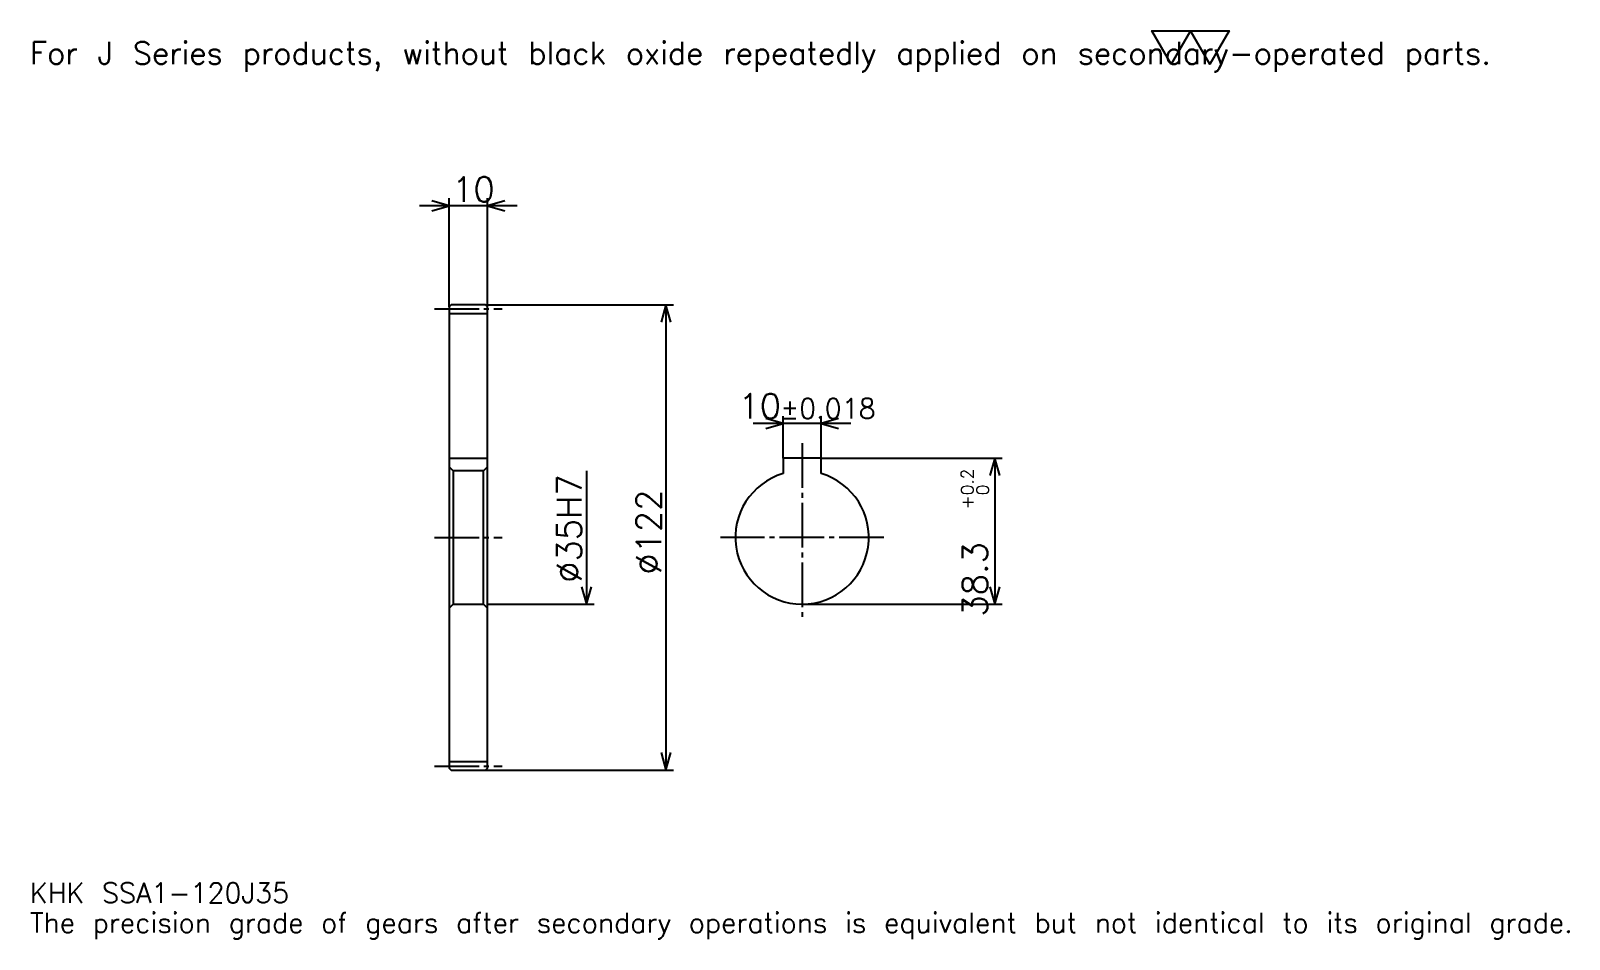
# Model space of a CAD drawing. Extents: x 13 to 417, y 5 to 243.
import ezdxf

# ---------------------------------------------------------------- set-up
doc = ezdxf.new("R2010")
doc.units = 0
doc.linetypes.add('DASHDOT', pattern=[15.619564, 11.714674, -1.30163, 1.30163, -1.30163])
doc.layers.get('0').update_dxf_attribs({"linetype": 'CONTINUOUS'})
doc.layers.add('DASHDOT', color=6, linetype='DASHDOT')
doc.styles.add('KANJI', font='TXT', dxfattribs={"bigfont": 'BIGFONT'})

msp = doc.modelspace()

# ---------------------------------------------------------------- linework, layer by layer
at = {"color": 5}
for p, q in [((123.02446, 171.164398), (123.02446, 199.149445)), ((133.02446, 171.164398), (133.02446, 199.149445)), ((140.834244, 197.197006), (115.214676, 197.197006)), ((123.02446, 170.664398), (123.02446, 171.164398)), ((132.52446, 171.164398), (133.02446, 171.164398)), ((133.02446, 171.164398), (181.835602, 171.164398)), ((133.02446, 170.664398), (133.02446, 171.164398)), ((179.883148, 171.164398), (179.883148, 49.164398)), ((210.605988, 130.964401), (210.605988, 142.028259)), ((220.605988, 130.964401), (220.605988, 142.028259)), ((228.415771, 140.075806), (202.796204, 140.075806)), ((220.605988, 130.964401), (268.115479, 130.964401)), ((266.163025, 130.964401), (266.163025, 92.664398)), ((159.057068, 127.664398), (159.057068, 92.664398)), ((133.02446, 92.664398), (161.009521, 92.664398)), ((215.605988, 92.664398), (268.115479, 92.664398)), ((132.52446, 49.164398), (133.02446, 49.164398)), ((133.02446, 49.164398), (181.835602, 49.164398))]:
    msp.add_line(p, q, dxfattribs=at)
at = {"color": 4}
for p, q in [((123.02446, 168.914398), (133.02446, 168.914398)), ((123.02446, 130.964401), (133.02446, 130.964401)), ((133.02446, 128.664398), (132.02446, 127.664398)), ((123.02446, 91.664398), (124.02446, 92.664398)), ((133.02446, 91.664398), (132.02446, 92.664398)), ((123.02446, 51.414398), (133.02446, 51.414398))]:
    msp.add_line(p, q, dxfattribs=at)
at = {"color": 7}
msp.add_lwpolyline([(312.391296, 234.293472), (307.314941, 243.092499), (327.620361, 243.092499), (322.544006, 234.293472), (317.467651, 243.092499), (312.391296, 234.293472)], dxfattribs=at)
at = {"color": 5}
for points in [[(118.46875, 195.895386), (123.02446, 197.197006), (118.46875, 198.498627)], [(137.58017, 198.498627), (133.02446, 197.197006), (137.58017, 195.895386)], [(181.184784, 166.608688), (179.883148, 171.164398), (178.581528, 166.608688)], [(206.050262, 138.774185), (210.605988, 140.075806), (206.050262, 141.377441)], [(225.161682, 141.377441), (220.605988, 140.075806), (225.161682, 138.774185)], [(267.464661, 126.408691), (266.163025, 130.964401), (264.861389, 126.408691)], [(157.755432, 97.220108), (159.057068, 92.664398), (160.358704, 97.220108)], [(264.861389, 97.220108), (266.163025, 92.664398), (267.464661, 97.220108)], [(178.581528, 53.720104), (179.883148, 49.164398), (181.184784, 53.720104)]]:
    msp.add_lwpolyline(points, dxfattribs=at)
at = {"color": 4}
for points in [[(123.02446, 91.664398), (123.02446, 49.664398), (123.52446, 49.164398), (132.52446, 49.164398), (133.02446, 49.664398), (133.02446, 170.664398), (132.52446, 171.164398), (123.52446, 171.164398), (123.02446, 170.664398), (123.02446, 91.664398)], [(220.605988, 126.934906), (220.605988, 130.964401), (210.605988, 130.964401), (210.605988, 126.934906)], [(123.02446, 128.664398), (124.02446, 127.664398), (124.02446, 92.664398), (132.02446, 92.664398), (132.02446, 127.664398), (124.02446, 127.664398)]]:
    msp.add_lwpolyline(points, dxfattribs=at)
msp.add_arc((215.605988, 110.164398), 17.5, 106.60154993, 73.39845007, dxfattribs=at)
at = {"layer": 'DASHDOT', "color": 7}
for p, q in [((119.119568, 170.164398), (136.929352, 170.164398)), ((215.605988, 134.869293), (215.605988, 88.759506)), ((119.119568, 110.164398), (136.929352, 110.164398)), ((237.010864, 110.164398), (194.20108, 110.164398)), ((119.119568, 50.164398), (136.929352, 50.164398))]:
    msp.add_line(p, q, dxfattribs=at)

# ---------------------------------------------------------------- texts
at = {"color": 7, "style": 'KANJI'}
for s, height, p in [('For J Series products, without black oxide repeatedly applied on secondary-operated parts.', 5.857337, (13.016304, 234.293472)), ('10', 6.508152, (123.794159, 198.238312)), ('10', 6.508152, (198.917786, 141.377441)), ('%%p0.018', 5.206522, (209.915771, 141.377441)), ('KHK SSA1-120J35', 5.206522, (13.016304, 14.317935)), ('The precision grade of gears after secondary operations is equivalent but not identical to its original grade.', 5.206522, (13.016304, 6.508152))]:
    msp.add_text(s, height=height, dxfattribs=at).set_placement(p)
for s, height, p in [('%%c35H7', 6.508152, (157.755432, 98.287018)), ('0.2', 3.254076, (260.56604, 121.241745)), ('%%c122', 6.508152, (178.581528, 100.402168)), ('0', 3.254076, (264.601074, 121.241745)), ('+', 3.254076, (260.56604, 117.597183)), ('38.3', 6.508152, (264.210602, 89.427322))]:
    msp.add_text(s, height=height, rotation=90, dxfattribs=at).set_placement(p)

doc.saveas('drawing.dxf')
